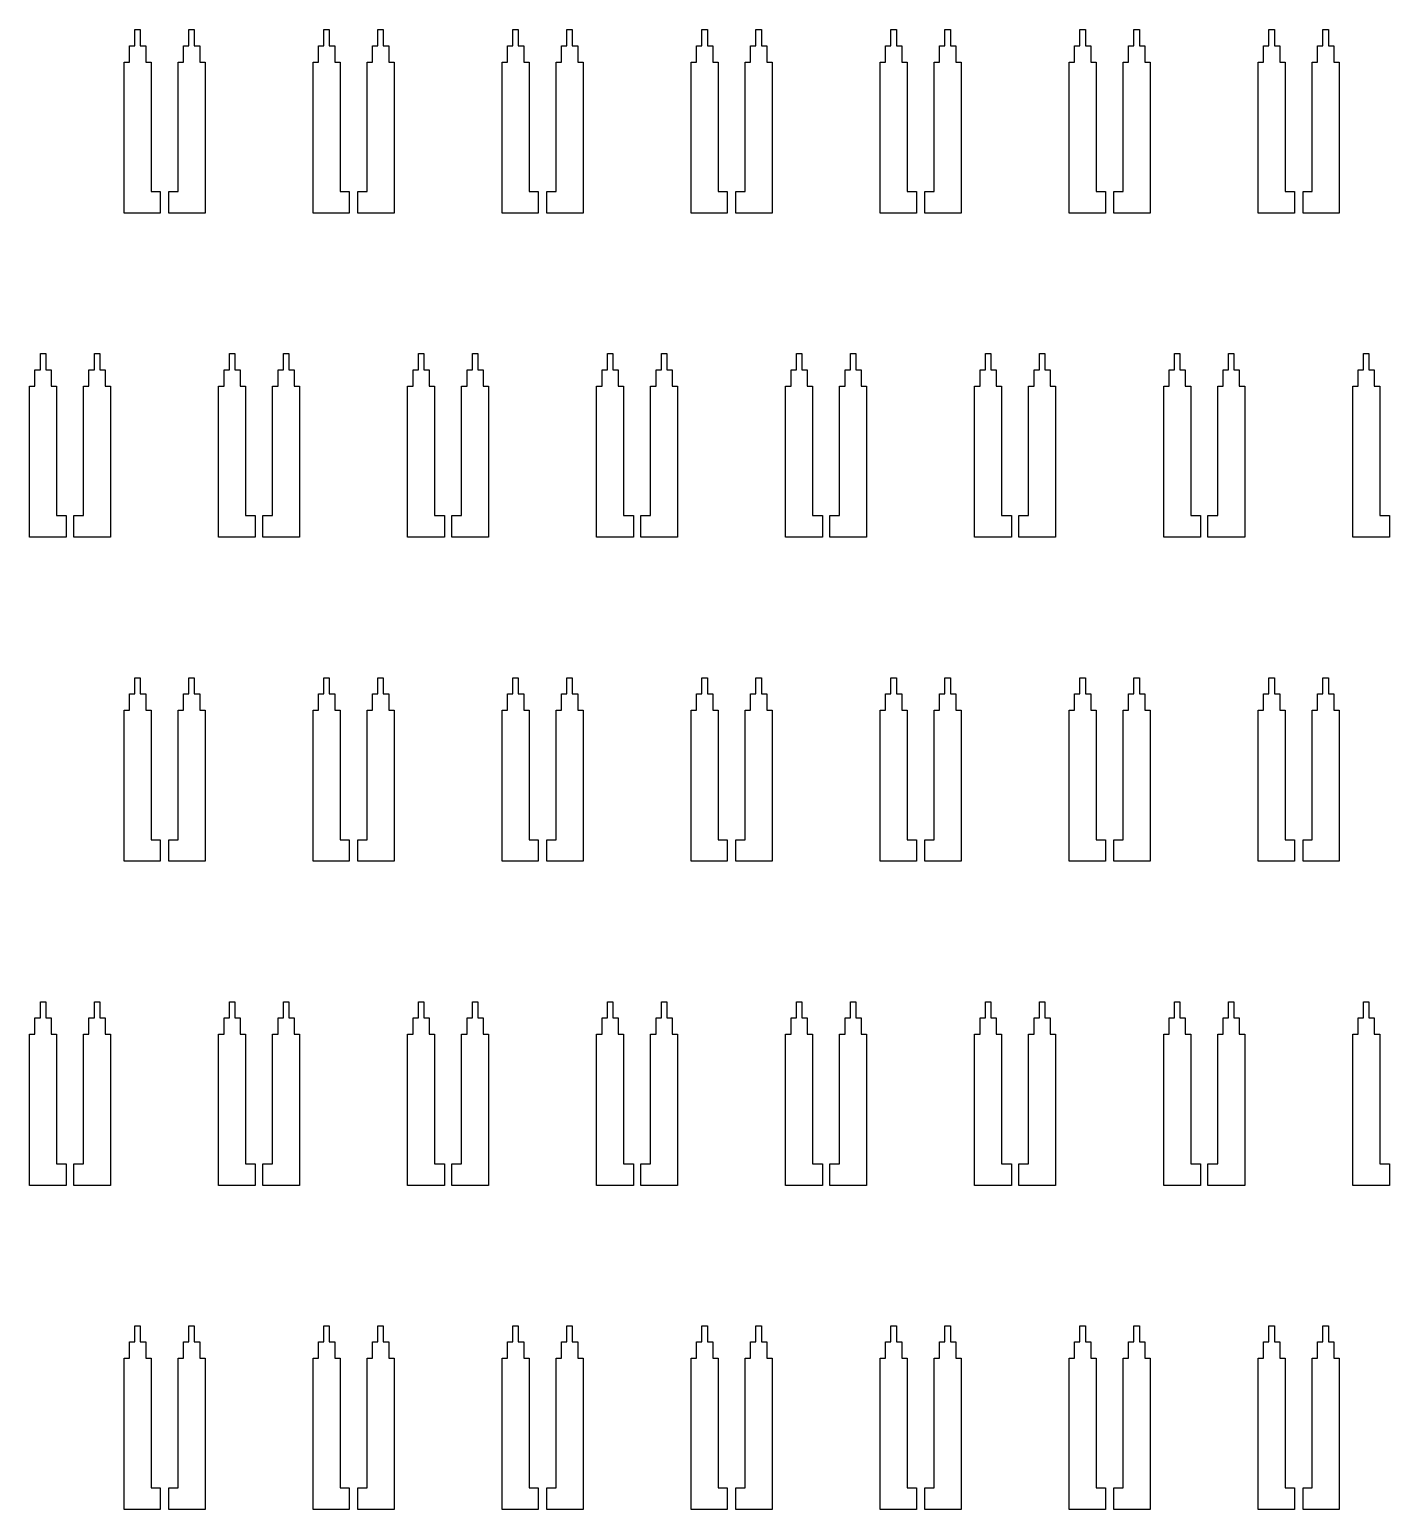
# Model space of a CAD drawing. Extents: x -38350 to 38650, y -35000 to 36000.
# Drawn here: x 20502 to 20753.8, y -23094 to -22820 of the extents above; entities that cross this region are included whole.
import ezdxf

# ---------------------------------------------------------------- set-up
doc = ezdxf.new("R2010")
doc.units = 0
doc.header["$MEASUREMENT"] = 0

msp = doc.modelspace()

# ---------------------------------------------------------------- linework, layer by layer
for p, q in [((20521.5, -22823), (20521.5, -22820)), ((20521.5, -22820), (20522.5, -22820)), ((20522.5, -22820), (20522.5, -22823)), ((20531.5, -22823), (20531.5, -22820)), ((20531.5, -22820), (20532.5, -22820)), ((20532.5, -22820), (20532.5, -22823)), ((20556.5, -22823), (20556.5, -22820)), ((20556.5, -22820), (20557.5, -22820)), ((20557.5, -22820), (20557.5, -22823)), ((20566.5, -22823), (20566.5, -22820)), ((20566.5, -22820), (20567.5, -22820)), ((20567.5, -22820), (20567.5, -22823)), ((20591.5, -22823), (20591.5, -22820)), ((20591.5, -22820), (20592.5, -22820)), ((20592.5, -22820), (20592.5, -22823)), ((20601.5, -22823), (20601.5, -22820)), ((20601.5, -22820), (20602.5, -22820)), ((20602.5, -22820), (20602.5, -22823)), ((20626.5, -22823), (20626.5, -22820)), ((20626.5, -22820), (20627.5, -22820)), ((20627.5, -22820), (20627.5, -22823)), ((20636.5, -22823), (20636.5, -22820)), ((20636.5, -22820), (20637.5, -22820)), ((20637.5, -22820), (20637.5, -22823)), ((20661.5, -22823), (20661.5, -22820)), ((20661.5, -22820), (20662.5, -22820)), ((20662.5, -22820), (20662.5, -22823)), ((20671.5, -22823), (20671.5, -22820)), ((20671.5, -22820), (20672.5, -22820)), ((20672.5, -22820), (20672.5, -22823)), ((20696.5, -22823), (20696.5, -22820)), ((20696.5, -22820), (20697.5, -22820)), ((20697.5, -22820), (20697.5, -22823)), ((20706.5, -22823), (20706.5, -22820)), ((20706.5, -22820), (20707.5, -22820)), ((20707.5, -22820), (20707.5, -22823)), ((20731.5, -22823), (20731.5, -22820)), ((20731.5, -22820), (20732.5, -22820)), ((20732.5, -22820), (20732.5, -22823)), ((20741.5, -22823), (20741.5, -22820)), ((20741.5, -22820), (20742.5, -22820)), ((20742.5, -22820), (20742.5, -22823)), ((20520.5, -22826), (20520.5, -22823)), ((20520.5, -22823), (20521.5, -22823)), ((20522.5, -22823), (20523.5, -22823)), ((20523.5, -22823), (20523.5, -22826)), ((20530.5, -22826), (20530.5, -22823)), ((20530.5, -22823), (20531.5, -22823)), ((20532.5, -22823), (20533.5, -22823)), ((20533.5, -22823), (20533.5, -22826)), ((20555.5, -22826), (20555.5, -22823)), ((20555.5, -22823), (20556.5, -22823)), ((20557.5, -22823), (20558.5, -22823)), ((20558.5, -22823), (20558.5, -22826)), ((20565.5, -22826), (20565.5, -22823)), ((20565.5, -22823), (20566.5, -22823)), ((20567.5, -22823), (20568.5, -22823)), ((20568.5, -22823), (20568.5, -22826)), ((20590.5, -22826), (20590.5, -22823)), ((20590.5, -22823), (20591.5, -22823)), ((20592.5, -22823), (20593.5, -22823)), ((20593.5, -22823), (20593.5, -22826)), ((20600.5, -22826), (20600.5, -22823)), ((20600.5, -22823), (20601.5, -22823)), ((20602.5, -22823), (20603.5, -22823)), ((20603.5, -22823), (20603.5, -22826)), ((20625.5, -22826), (20625.5, -22823)), ((20625.5, -22823), (20626.5, -22823)), ((20627.5, -22823), (20628.5, -22823)), ((20628.5, -22823), (20628.5, -22826)), ((20635.5, -22826), (20635.5, -22823)), ((20635.5, -22823), (20636.5, -22823)), ((20637.5, -22823), (20638.5, -22823)), ((20638.5, -22823), (20638.5, -22826)), ((20660.5, -22826), (20660.5, -22823)), ((20660.5, -22823), (20661.5, -22823)), ((20662.5, -22823), (20663.5, -22823)), ((20663.5, -22823), (20663.5, -22826)), ((20670.5, -22826), (20670.5, -22823)), ((20670.5, -22823), (20671.5, -22823)), ((20672.5, -22823), (20673.5, -22823)), ((20673.5, -22823), (20673.5, -22826)), ((20695.5, -22826), (20695.5, -22823)), ((20695.5, -22823), (20696.5, -22823)), ((20697.5, -22823), (20698.5, -22823)), ((20698.5, -22823), (20698.5, -22826)), ((20705.5, -22826), (20705.5, -22823)), ((20705.5, -22823), (20706.5, -22823)), ((20707.5, -22823), (20708.5, -22823)), ((20708.5, -22823), (20708.5, -22826)), ((20730.5, -22826), (20730.5, -22823)), ((20730.5, -22823), (20731.5, -22823)), ((20732.5, -22823), (20733.5, -22823)), ((20733.5, -22823), (20733.5, -22826)), ((20740.5, -22826), (20740.5, -22823)), ((20740.5, -22823), (20741.5, -22823)), ((20742.5, -22823), (20743.5, -22823)), ((20743.5, -22823), (20743.5, -22826)), ((20519.5, -22854), (20519.5, -22826)), ((20519.5, -22826), (20520.5, -22826)), ((20523.5, -22826), (20524.5, -22826)), ((20524.5, -22826), (20524.5, -22850)), ((20529.5, -22850), (20529.5, -22826)), ((20529.5, -22826), (20530.5, -22826)), ((20533.5, -22826), (20534.5, -22826)), ((20534.5, -22826), (20534.5, -22854)), ((20554.5, -22854), (20554.5, -22826)), ((20554.5, -22826), (20555.5, -22826)), ((20558.5, -22826), (20559.5, -22826)), ((20559.5, -22826), (20559.5, -22850)), ((20564.5, -22850), (20564.5, -22826)), ((20564.5, -22826), (20565.5, -22826)), ((20568.5, -22826), (20569.5, -22826)), ((20569.5, -22826), (20569.5, -22854)), ((20589.5, -22854), (20589.5, -22826)), ((20589.5, -22826), (20590.5, -22826)), ((20593.5, -22826), (20594.5, -22826)), ((20594.5, -22826), (20594.5, -22850)), ((20599.5, -22850), (20599.5, -22826)), ((20599.5, -22826), (20600.5, -22826)), ((20603.5, -22826), (20604.5, -22826)), ((20604.5, -22826), (20604.5, -22854)), ((20624.5, -22854), (20624.5, -22826)), ((20624.5, -22826), (20625.5, -22826)), ((20628.5, -22826), (20629.5, -22826)), ((20629.5, -22826), (20629.5, -22850)), ((20634.5, -22850), (20634.5, -22826)), ((20634.5, -22826), (20635.5, -22826)), ((20638.5, -22826), (20639.5, -22826)), ((20639.5, -22826), (20639.5, -22854)), ((20659.5, -22854), (20659.5, -22826)), ((20659.5, -22826), (20660.5, -22826)), ((20663.5, -22826), (20664.5, -22826)), ((20664.5, -22826), (20664.5, -22850)), ((20669.5, -22850), (20669.5, -22826)), ((20669.5, -22826), (20670.5, -22826)), ((20673.5, -22826), (20674.5, -22826)), ((20674.5, -22826), (20674.5, -22854)), ((20694.5, -22854), (20694.5, -22826)), ((20694.5, -22826), (20695.5, -22826)), ((20698.5, -22826), (20699.5, -22826)), ((20699.5, -22826), (20699.5, -22850)), ((20704.5, -22850), (20704.5, -22826)), ((20704.5, -22826), (20705.5, -22826)), ((20708.5, -22826), (20709.5, -22826)), ((20709.5, -22826), (20709.5, -22854)), ((20729.5, -22854), (20729.5, -22826)), ((20729.5, -22826), (20730.5, -22826)), ((20733.5, -22826), (20734.5, -22826)), ((20734.5, -22826), (20734.5, -22850)), ((20739.5, -22850), (20739.5, -22826)), ((20739.5, -22826), (20740.5, -22826)), ((20743.5, -22826), (20744.5, -22826)), ((20744.5, -22826), (20744.5, -22854)), ((20524.5, -22850), (20526.2, -22850)), ((20526.2, -22850), (20526.2, -22854)), ((20527.8, -22854), (20527.8, -22850)), ((20527.8, -22850), (20529.5, -22850)), ((20559.5, -22850), (20561.2, -22850)), ((20561.2, -22850), (20561.2, -22854)), ((20562.8, -22854), (20562.8, -22850)), ((20562.8, -22850), (20564.5, -22850)), ((20594.5, -22850), (20596.2, -22850)), ((20596.2, -22850), (20596.2, -22854)), ((20597.8, -22854), (20597.8, -22850)), ((20597.8, -22850), (20599.5, -22850)), ((20629.5, -22850), (20631.2, -22850)), ((20631.2, -22850), (20631.2, -22854)), ((20632.8, -22854), (20632.8, -22850)), ((20632.8, -22850), (20634.5, -22850)), ((20664.5, -22850), (20666.2, -22850)), ((20666.2, -22850), (20666.2, -22854)), ((20667.8, -22854), (20667.8, -22850)), ((20667.8, -22850), (20669.5, -22850)), ((20699.5, -22850), (20701.2, -22850)), ((20701.2, -22850), (20701.2, -22854)), ((20702.8, -22854), (20702.8, -22850)), ((20702.8, -22850), (20704.5, -22850)), ((20734.5, -22850), (20736.2, -22850)), ((20736.2, -22850), (20736.2, -22854)), ((20737.8, -22854), (20737.8, -22850)), ((20737.8, -22850), (20739.5, -22850)), ((20526.2, -22854), (20519.5, -22854)), ((20534.5, -22854), (20527.8, -22854)), ((20561.2, -22854), (20554.5, -22854)), ((20569.5, -22854), (20562.8, -22854)), ((20596.2, -22854), (20589.5, -22854)), ((20604.5, -22854), (20597.8, -22854)), ((20631.2, -22854), (20624.5, -22854)), ((20639.5, -22854), (20632.8, -22854)), ((20666.2, -22854), (20659.5, -22854)), ((20674.5, -22854), (20667.8, -22854)), ((20701.2, -22854), (20694.5, -22854)), ((20709.5, -22854), (20702.8, -22854)), ((20736.2, -22854), (20729.5, -22854)), ((20744.5, -22854), (20737.8, -22854)), ((20504, -22883), (20504, -22880)), ((20504, -22880), (20505, -22880)), ((20505, -22880), (20505, -22883)), ((20514, -22883), (20514, -22880)), ((20514, -22880), (20515, -22880)), ((20515, -22880), (20515, -22883)), ((20539, -22883), (20539, -22880)), ((20539, -22880), (20540, -22880)), ((20540, -22880), (20540, -22883)), ((20549, -22883), (20549, -22880)), ((20549, -22880), (20550, -22880)), ((20550, -22880), (20550, -22883)), ((20574, -22883), (20574, -22880)), ((20574, -22880), (20575, -22880)), ((20575, -22880), (20575, -22883)), ((20584, -22883), (20584, -22880)), ((20584, -22880), (20585, -22880)), ((20585, -22880), (20585, -22883)), ((20609, -22883), (20609, -22880)), ((20609, -22880), (20610, -22880)), ((20610, -22880), (20610, -22883)), ((20619, -22883), (20619, -22880)), ((20619, -22880), (20620, -22880)), ((20620, -22880), (20620, -22883)), ((20644, -22883), (20644, -22880)), ((20644, -22880), (20645, -22880)), ((20645, -22880), (20645, -22883)), ((20654, -22883), (20654, -22880)), ((20654, -22880), (20655, -22880)), ((20655, -22880), (20655, -22883)), ((20679, -22883), (20679, -22880)), ((20679, -22880), (20680, -22880)), ((20680, -22880), (20680, -22883)), ((20689, -22883), (20689, -22880)), ((20689, -22880), (20690, -22880)), ((20690, -22880), (20690, -22883)), ((20714, -22883), (20714, -22880)), ((20714, -22880), (20715, -22880)), ((20715, -22880), (20715, -22883)), ((20724, -22883), (20724, -22880)), ((20724, -22880), (20725, -22880)), ((20725, -22880), (20725, -22883)), ((20749, -22883), (20749, -22880)), ((20749, -22880), (20750, -22880)), ((20750, -22880), (20750, -22883)), ((20503, -22886), (20503, -22883)), ((20503, -22883), (20504, -22883)), ((20505, -22883), (20506, -22883)), ((20506, -22883), (20506, -22886)), ((20513, -22886), (20513, -22883)), ((20513, -22883), (20514, -22883)), ((20515, -22883), (20516, -22883)), ((20516, -22883), (20516, -22886)), ((20538, -22886), (20538, -22883)), ((20538, -22883), (20539, -22883)), ((20540, -22883), (20541, -22883)), ((20541, -22883), (20541, -22886)), ((20548, -22886), (20548, -22883)), ((20548, -22883), (20549, -22883)), ((20550, -22883), (20551, -22883)), ((20551, -22883), (20551, -22886)), ((20573, -22886), (20573, -22883)), ((20573, -22883), (20574, -22883)), ((20575, -22883), (20576, -22883)), ((20576, -22883), (20576, -22886)), ((20583, -22886), (20583, -22883)), ((20583, -22883), (20584, -22883)), ((20585, -22883), (20586, -22883)), ((20586, -22883), (20586, -22886)), ((20608, -22886), (20608, -22883)), ((20608, -22883), (20609, -22883)), ((20610, -22883), (20611, -22883)), ((20611, -22883), (20611, -22886)), ((20618, -22886), (20618, -22883)), ((20618, -22883), (20619, -22883)), ((20620, -22883), (20621, -22883)), ((20621, -22883), (20621, -22886)), ((20643, -22886), (20643, -22883)), ((20643, -22883), (20644, -22883)), ((20645, -22883), (20646, -22883)), ((20646, -22883), (20646, -22886)), ((20653, -22886), (20653, -22883)), ((20653, -22883), (20654, -22883)), ((20655, -22883), (20656, -22883)), ((20656, -22883), (20656, -22886)), ((20678, -22886), (20678, -22883)), ((20678, -22883), (20679, -22883)), ((20680, -22883), (20681, -22883)), ((20681, -22883), (20681, -22886)), ((20688, -22886), (20688, -22883)), ((20688, -22883), (20689, -22883)), ((20690, -22883), (20691, -22883)), ((20691, -22883), (20691, -22886)), ((20713, -22886), (20713, -22883)), ((20713, -22883), (20714, -22883)), ((20715, -22883), (20716, -22883)), ((20716, -22883), (20716, -22886)), ((20723, -22886), (20723, -22883)), ((20723, -22883), (20724, -22883)), ((20725, -22883), (20726, -22883)), ((20726, -22883), (20726, -22886)), ((20748, -22886), (20748, -22883)), ((20748, -22883), (20749, -22883)), ((20750, -22883), (20751, -22883)), ((20751, -22883), (20751, -22886)), ((20502, -22914), (20502, -22886)), ((20502, -22886), (20503, -22886)), ((20506, -22886), (20507, -22886)), ((20507, -22886), (20507, -22910)), ((20512, -22910), (20512, -22886)), ((20512, -22886), (20513, -22886)), ((20516, -22886), (20517, -22886)), ((20517, -22886), (20517, -22914)), ((20537, -22914), (20537, -22886)), ((20537, -22886), (20538, -22886)), ((20541, -22886), (20542, -22886)), ((20542, -22886), (20542, -22910)), ((20547, -22910), (20547, -22886)), ((20547, -22886), (20548, -22886)), ((20551, -22886), (20552, -22886)), ((20552, -22886), (20552, -22914)), ((20572, -22914), (20572, -22886)), ((20572, -22886), (20573, -22886)), ((20576, -22886), (20577, -22886)), ((20577, -22886), (20577, -22910)), ((20582, -22910), (20582, -22886)), ((20582, -22886), (20583, -22886)), ((20586, -22886), (20587, -22886)), ((20587, -22886), (20587, -22914)), ((20607, -22914), (20607, -22886)), ((20607, -22886), (20608, -22886)), ((20611, -22886), (20612, -22886)), ((20612, -22886), (20612, -22910)), ((20617, -22910), (20617, -22886)), ((20617, -22886), (20618, -22886)), ((20621, -22886), (20622, -22886)), ((20622, -22886), (20622, -22914)), ((20642, -22914), (20642, -22886)), ((20642, -22886), (20643, -22886)), ((20646, -22886), (20647, -22886)), ((20647, -22886), (20647, -22910)), ((20652, -22910), (20652, -22886)), ((20652, -22886), (20653, -22886)), ((20656, -22886), (20657, -22886)), ((20657, -22886), (20657, -22914)), ((20677, -22914), (20677, -22886)), ((20677, -22886), (20678, -22886)), ((20681, -22886), (20682, -22886)), ((20682, -22886), (20682, -22910)), ((20687, -22910), (20687, -22886)), ((20687, -22886), (20688, -22886)), ((20691, -22886), (20692, -22886)), ((20692, -22886), (20692, -22914)), ((20712, -22914), (20712, -22886)), ((20712, -22886), (20713, -22886)), ((20716, -22886), (20717, -22886)), ((20717, -22886), (20717, -22910)), ((20722, -22910), (20722, -22886)), ((20722, -22886), (20723, -22886)), ((20726, -22886), (20727, -22886)), ((20727, -22886), (20727, -22914)), ((20747, -22914), (20747, -22886)), ((20747, -22886), (20748, -22886)), ((20751, -22886), (20752, -22886)), ((20752, -22886), (20752, -22910)), ((20507, -22910), (20508.8, -22910)), ((20508.8, -22910), (20508.8, -22914)), ((20510.2, -22914), (20510.2, -22910)), ((20510.2, -22910), (20512, -22910)), ((20542, -22910), (20543.8, -22910)), ((20543.8, -22910), (20543.8, -22914)), ((20545.2, -22914), (20545.2, -22910)), ((20545.2, -22910), (20547, -22910)), ((20577, -22910), (20578.8, -22910)), ((20578.8, -22910), (20578.8, -22914)), ((20580.2, -22914), (20580.2, -22910)), ((20580.2, -22910), (20582, -22910)), ((20612, -22910), (20613.8, -22910)), ((20613.8, -22910), (20613.8, -22914)), ((20615.2, -22914), (20615.2, -22910)), ((20615.2, -22910), (20617, -22910)), ((20647, -22910), (20648.8, -22910)), ((20648.8, -22910), (20648.8, -22914)), ((20650.2, -22914), (20650.2, -22910)), ((20650.2, -22910), (20652, -22910)), ((20682, -22910), (20683.8, -22910)), ((20683.8, -22910), (20683.8, -22914)), ((20685.2, -22914), (20685.2, -22910)), ((20685.2, -22910), (20687, -22910)), ((20717, -22910), (20718.8, -22910)), ((20718.8, -22910), (20718.8, -22914)), ((20720.2, -22914), (20720.2, -22910)), ((20720.2, -22910), (20722, -22910)), ((20752, -22910), (20753.8, -22910)), ((20753.8, -22910), (20753.8, -22914)), ((20508.8, -22914), (20502, -22914)), ((20517, -22914), (20510.2, -22914)), ((20543.8, -22914), (20537, -22914)), ((20552, -22914), (20545.2, -22914)), ((20578.8, -22914), (20572, -22914)), ((20587, -22914), (20580.2, -22914)), ((20613.8, -22914), (20607, -22914)), ((20622, -22914), (20615.2, -22914)), ((20648.8, -22914), (20642, -22914)), ((20657, -22914), (20650.2, -22914)), ((20683.8, -22914), (20677, -22914)), ((20692, -22914), (20685.2, -22914)), ((20718.8, -22914), (20712, -22914)), ((20727, -22914), (20720.2, -22914)), ((20753.8, -22914), (20747, -22914)), ((20521.5, -22943), (20521.5, -22940)), ((20521.5, -22940), (20522.5, -22940)), ((20522.5, -22940), (20522.5, -22943)), ((20531.5, -22943), (20531.5, -22940)), ((20531.5, -22940), (20532.5, -22940)), ((20532.5, -22940), (20532.5, -22943)), ((20556.5, -22943), (20556.5, -22940)), ((20556.5, -22940), (20557.5, -22940)), ((20557.5, -22940), (20557.5, -22943)), ((20566.5, -22943), (20566.5, -22940)), ((20566.5, -22940), (20567.5, -22940)), ((20567.5, -22940), (20567.5, -22943)), ((20591.5, -22943), (20591.5, -22940)), ((20591.5, -22940), (20592.5, -22940)), ((20592.5, -22940), (20592.5, -22943)), ((20601.5, -22943), (20601.5, -22940)), ((20601.5, -22940), (20602.5, -22940)), ((20602.5, -22940), (20602.5, -22943)), ((20626.5, -22943), (20626.5, -22940)), ((20626.5, -22940), (20627.5, -22940)), ((20627.5, -22940), (20627.5, -22943)), ((20636.5, -22943), (20636.5, -22940)), ((20636.5, -22940), (20637.5, -22940)), ((20637.5, -22940), (20637.5, -22943)), ((20661.5, -22943), (20661.5, -22940)), ((20661.5, -22940), (20662.5, -22940)), ((20662.5, -22940), (20662.5, -22943)), ((20671.5, -22943), (20671.5, -22940)), ((20671.5, -22940), (20672.5, -22940)), ((20672.5, -22940), (20672.5, -22943)), ((20696.5, -22943), (20696.5, -22940)), ((20696.5, -22940), (20697.5, -22940)), ((20697.5, -22940), (20697.5, -22943)), ((20706.5, -22943), (20706.5, -22940)), ((20706.5, -22940), (20707.5, -22940)), ((20707.5, -22940), (20707.5, -22943)), ((20731.5, -22943), (20731.5, -22940)), ((20731.5, -22940), (20732.5, -22940)), ((20732.5, -22940), (20732.5, -22943)), ((20741.5, -22943), (20741.5, -22940)), ((20741.5, -22940), (20742.5, -22940)), ((20742.5, -22940), (20742.5, -22943)), ((20520.5, -22946), (20520.5, -22943)), ((20520.5, -22943), (20521.5, -22943)), ((20522.5, -22943), (20523.5, -22943)), ((20523.5, -22943), (20523.5, -22946)), ((20530.5, -22946), (20530.5, -22943)), ((20530.5, -22943), (20531.5, -22943)), ((20532.5, -22943), (20533.5, -22943)), ((20533.5, -22943), (20533.5, -22946)), ((20555.5, -22946), (20555.5, -22943)), ((20555.5, -22943), (20556.5, -22943)), ((20557.5, -22943), (20558.5, -22943)), ((20558.5, -22943), (20558.5, -22946)), ((20565.5, -22946), (20565.5, -22943)), ((20565.5, -22943), (20566.5, -22943)), ((20567.5, -22943), (20568.5, -22943)), ((20568.5, -22943), (20568.5, -22946)), ((20590.5, -22946), (20590.5, -22943)), ((20590.5, -22943), (20591.5, -22943)), ((20592.5, -22943), (20593.5, -22943)), ((20593.5, -22943), (20593.5, -22946)), ((20600.5, -22946), (20600.5, -22943)), ((20600.5, -22943), (20601.5, -22943)), ((20602.5, -22943), (20603.5, -22943)), ((20603.5, -22943), (20603.5, -22946)), ((20625.5, -22946), (20625.5, -22943)), ((20625.5, -22943), (20626.5, -22943)), ((20627.5, -22943), (20628.5, -22943)), ((20628.5, -22943), (20628.5, -22946)), ((20635.5, -22946), (20635.5, -22943)), ((20635.5, -22943), (20636.5, -22943)), ((20637.5, -22943), (20638.5, -22943)), ((20638.5, -22943), (20638.5, -22946)), ((20660.5, -22946), (20660.5, -22943)), ((20660.5, -22943), (20661.5, -22943)), ((20662.5, -22943), (20663.5, -22943)), ((20663.5, -22943), (20663.5, -22946)), ((20670.5, -22946), (20670.5, -22943)), ((20670.5, -22943), (20671.5, -22943)), ((20672.5, -22943), (20673.5, -22943)), ((20673.5, -22943), (20673.5, -22946)), ((20695.5, -22946), (20695.5, -22943)), ((20695.5, -22943), (20696.5, -22943)), ((20697.5, -22943), (20698.5, -22943)), ((20698.5, -22943), (20698.5, -22946)), ((20705.5, -22946), (20705.5, -22943)), ((20705.5, -22943), (20706.5, -22943)), ((20707.5, -22943), (20708.5, -22943)), ((20708.5, -22943), (20708.5, -22946)), ((20730.5, -22946), (20730.5, -22943)), ((20730.5, -22943), (20731.5, -22943)), ((20732.5, -22943), (20733.5, -22943)), ((20733.5, -22943), (20733.5, -22946)), ((20740.5, -22946), (20740.5, -22943)), ((20740.5, -22943), (20741.5, -22943)), ((20742.5, -22943), (20743.5, -22943)), ((20743.5, -22943), (20743.5, -22946)), ((20519.5, -22974), (20519.5, -22946)), ((20519.5, -22946), (20520.5, -22946)), ((20523.5, -22946), (20524.5, -22946)), ((20524.5, -22946), (20524.5, -22970)), ((20529.5, -22970), (20529.5, -22946)), ((20529.5, -22946), (20530.5, -22946)), ((20533.5, -22946), (20534.5, -22946)), ((20534.5, -22946), (20534.5, -22974)), ((20554.5, -22974), (20554.5, -22946)), ((20554.5, -22946), (20555.5, -22946)), ((20558.5, -22946), (20559.5, -22946)), ((20559.5, -22946), (20559.5, -22970)), ((20564.5, -22970), (20564.5, -22946)), ((20564.5, -22946), (20565.5, -22946)), ((20568.5, -22946), (20569.5, -22946)), ((20569.5, -22946), (20569.5, -22974)), ((20589.5, -22974), (20589.5, -22946)), ((20589.5, -22946), (20590.5, -22946)), ((20593.5, -22946), (20594.5, -22946)), ((20594.5, -22946), (20594.5, -22970)), ((20599.5, -22970), (20599.5, -22946)), ((20599.5, -22946), (20600.5, -22946)), ((20603.5, -22946), (20604.5, -22946)), ((20604.5, -22946), (20604.5, -22974)), ((20624.5, -22974), (20624.5, -22946)), ((20624.5, -22946), (20625.5, -22946)), ((20628.5, -22946), (20629.5, -22946)), ((20629.5, -22946), (20629.5, -22970)), ((20634.5, -22970), (20634.5, -22946)), ((20634.5, -22946), (20635.5, -22946)), ((20638.5, -22946), (20639.5, -22946)), ((20639.5, -22946), (20639.5, -22974)), ((20659.5, -22974), (20659.5, -22946)), ((20659.5, -22946), (20660.5, -22946)), ((20663.5, -22946), (20664.5, -22946)), ((20664.5, -22946), (20664.5, -22970)), ((20669.5, -22970), (20669.5, -22946)), ((20669.5, -22946), (20670.5, -22946)), ((20673.5, -22946), (20674.5, -22946)), ((20674.5, -22946), (20674.5, -22974)), ((20694.5, -22974), (20694.5, -22946)), ((20694.5, -22946), (20695.5, -22946)), ((20698.5, -22946), (20699.5, -22946)), ((20699.5, -22946), (20699.5, -22970)), ((20704.5, -22970), (20704.5, -22946)), ((20704.5, -22946), (20705.5, -22946)), ((20708.5, -22946), (20709.5, -22946)), ((20709.5, -22946), (20709.5, -22974)), ((20729.5, -22974), (20729.5, -22946)), ((20729.5, -22946), (20730.5, -22946)), ((20733.5, -22946), (20734.5, -22946)), ((20734.5, -22946), (20734.5, -22970)), ((20739.5, -22970), (20739.5, -22946)), ((20739.5, -22946), (20740.5, -22946)), ((20743.5, -22946), (20744.5, -22946)), ((20744.5, -22946), (20744.5, -22974)), ((20524.5, -22970), (20526.2, -22970)), ((20526.2, -22970), (20526.2, -22974)), ((20527.8, -22974), (20527.8, -22970)), ((20527.8, -22970), (20529.5, -22970)), ((20559.5, -22970), (20561.2, -22970)), ((20561.2, -22970), (20561.2, -22974)), ((20562.8, -22974), (20562.8, -22970)), ((20562.8, -22970), (20564.5, -22970)), ((20594.5, -22970), (20596.2, -22970)), ((20596.2, -22970), (20596.2, -22974)), ((20597.8, -22974), (20597.8, -22970)), ((20597.8, -22970), (20599.5, -22970)), ((20629.5, -22970), (20631.2, -22970)), ((20631.2, -22970), (20631.2, -22974)), ((20632.8, -22974), (20632.8, -22970)), ((20632.8, -22970), (20634.5, -22970)), ((20664.5, -22970), (20666.2, -22970)), ((20666.2, -22970), (20666.2, -22974)), ((20667.8, -22974), (20667.8, -22970)), ((20667.8, -22970), (20669.5, -22970)), ((20699.5, -22970), (20701.2, -22970)), ((20701.2, -22970), (20701.2, -22974)), ((20702.8, -22974), (20702.8, -22970)), ((20702.8, -22970), (20704.5, -22970)), ((20734.5, -22970), (20736.2, -22970)), ((20736.2, -22970), (20736.2, -22974)), ((20737.8, -22974), (20737.8, -22970)), ((20737.8, -22970), (20739.5, -22970)), ((20526.2, -22974), (20519.5, -22974)), ((20534.5, -22974), (20527.8, -22974)), ((20561.2, -22974), (20554.5, -22974)), ((20569.5, -22974), (20562.8, -22974)), ((20596.2, -22974), (20589.5, -22974)), ((20604.5, -22974), (20597.8, -22974)), ((20631.2, -22974), (20624.5, -22974)), ((20639.5, -22974), (20632.8, -22974)), ((20666.2, -22974), (20659.5, -22974)), ((20674.5, -22974), (20667.8, -22974)), ((20701.2, -22974), (20694.5, -22974)), ((20709.5, -22974), (20702.8, -22974)), ((20736.2, -22974), (20729.5, -22974)), ((20744.5, -22974), (20737.8, -22974)), ((20504, -23003), (20504, -23000)), ((20504, -23000), (20505, -23000)), ((20505, -23000), (20505, -23003)), ((20514, -23003), (20514, -23000)), ((20514, -23000), (20515, -23000)), ((20515, -23000), (20515, -23003)), ((20539, -23003), (20539, -23000)), ((20539, -23000), (20540, -23000)), ((20540, -23000), (20540, -23003)), ((20549, -23003), (20549, -23000)), ((20549, -23000), (20550, -23000)), ((20550, -23000), (20550, -23003)), ((20574, -23003), (20574, -23000)), ((20574, -23000), (20575, -23000)), ((20575, -23000), (20575, -23003)), ((20584, -23003), (20584, -23000)), ((20584, -23000), (20585, -23000)), ((20585, -23000), (20585, -23003)), ((20609, -23003), (20609, -23000)), ((20609, -23000), (20610, -23000)), ((20610, -23000), (20610, -23003)), ((20619, -23003), (20619, -23000)), ((20619, -23000), (20620, -23000)), ((20620, -23000), (20620, -23003)), ((20644, -23003), (20644, -23000)), ((20644, -23000), (20645, -23000)), ((20645, -23000), (20645, -23003)), ((20654, -23003), (20654, -23000)), ((20654, -23000), (20655, -23000)), ((20655, -23000), (20655, -23003)), ((20679, -23003), (20679, -23000)), ((20679, -23000), (20680, -23000)), ((20680, -23000), (20680, -23003)), ((20689, -23003), (20689, -23000)), ((20689, -23000), (20690, -23000)), ((20690, -23000), (20690, -23003)), ((20714, -23003), (20714, -23000)), ((20714, -23000), (20715, -23000)), ((20715, -23000), (20715, -23003)), ((20724, -23003), (20724, -23000)), ((20724, -23000), (20725, -23000)), ((20725, -23000), (20725, -23003)), ((20749, -23003), (20749, -23000)), ((20749, -23000), (20750, -23000)), ((20750, -23000), (20750, -23003)), ((20503, -23006), (20503, -23003)), ((20503, -23003), (20504, -23003)), ((20505, -23003), (20506, -23003)), ((20506, -23003), (20506, -23006)), ((20513, -23006), (20513, -23003)), ((20513, -23003), (20514, -23003)), ((20515, -23003), (20516, -23003)), ((20516, -23003), (20516, -23006)), ((20538, -23006), (20538, -23003)), ((20538, -23003), (20539, -23003)), ((20540, -23003), (20541, -23003)), ((20541, -23003), (20541, -23006)), ((20548, -23006), (20548, -23003)), ((20548, -23003), (20549, -23003)), ((20550, -23003), (20551, -23003)), ((20551, -23003), (20551, -23006)), ((20573, -23006), (20573, -23003)), ((20573, -23003), (20574, -23003)), ((20575, -23003), (20576, -23003)), ((20576, -23003), (20576, -23006)), ((20583, -23006), (20583, -23003)), ((20583, -23003), (20584, -23003)), ((20585, -23003), (20586, -23003)), ((20586, -23003), (20586, -23006)), ((20608, -23006), (20608, -23003)), ((20608, -23003), (20609, -23003)), ((20610, -23003), (20611, -23003)), ((20611, -23003), (20611, -23006)), ((20618, -23006), (20618, -23003)), ((20618, -23003), (20619, -23003)), ((20620, -23003), (20621, -23003)), ((20621, -23003), (20621, -23006)), ((20643, -23006), (20643, -23003)), ((20643, -23003), (20644, -23003)), ((20645, -23003), (20646, -23003)), ((20646, -23003), (20646, -23006)), ((20653, -23006), (20653, -23003)), ((20653, -23003), (20654, -23003)), ((20655, -23003), (20656, -23003)), ((20656, -23003), (20656, -23006)), ((20678, -23006), (20678, -23003)), ((20678, -23003), (20679, -23003)), ((20680, -23003), (20681, -23003)), ((20681, -23003), (20681, -23006)), ((20688, -23006), (20688, -23003)), ((20688, -23003), (20689, -23003)), ((20690, -23003), (20691, -23003)), ((20691, -23003), (20691, -23006)), ((20713, -23006), (20713, -23003)), ((20713, -23003), (20714, -23003)), ((20715, -23003), (20716, -23003)), ((20716, -23003), (20716, -23006)), ((20723, -23006), (20723, -23003)), ((20723, -23003), (20724, -23003)), ((20725, -23003), (20726, -23003)), ((20726, -23003), (20726, -23006)), ((20748, -23006), (20748, -23003)), ((20748, -23003), (20749, -23003)), ((20750, -23003), (20751, -23003)), ((20751, -23003), (20751, -23006)), ((20502, -23034), (20502, -23006)), ((20502, -23006), (20503, -23006)), ((20506, -23006), (20507, -23006)), ((20507, -23006), (20507, -23030)), ((20512, -23030), (20512, -23006)), ((20512, -23006), (20513, -23006)), ((20516, -23006), (20517, -23006)), ((20517, -23006), (20517, -23034)), ((20537, -23034), (20537, -23006)), ((20537, -23006), (20538, -23006)), ((20541, -23006), (20542, -23006)), ((20542, -23006), (20542, -23030)), ((20547, -23030), (20547, -23006)), ((20547, -23006), (20548, -23006)), ((20551, -23006), (20552, -23006)), ((20552, -23006), (20552, -23034)), ((20572, -23034), (20572, -23006)), ((20572, -23006), (20573, -23006)), ((20576, -23006), (20577, -23006)), ((20577, -23006), (20577, -23030)), ((20582, -23030), (20582, -23006)), ((20582, -23006), (20583, -23006)), ((20586, -23006), (20587, -23006)), ((20587, -23006), (20587, -23034)), ((20607, -23034), (20607, -23006)), ((20607, -23006), (20608, -23006)), ((20611, -23006), (20612, -23006)), ((20612, -23006), (20612, -23030)), ((20617, -23030), (20617, -23006)), ((20617, -23006), (20618, -23006)), ((20621, -23006), (20622, -23006)), ((20622, -23006), (20622, -23034)), ((20642, -23034), (20642, -23006)), ((20642, -23006), (20643, -23006)), ((20646, -23006), (20647, -23006)), ((20647, -23006), (20647, -23030)), ((20652, -23030), (20652, -23006)), ((20652, -23006), (20653, -23006)), ((20656, -23006), (20657, -23006)), ((20657, -23006), (20657, -23034)), ((20677, -23034), (20677, -23006)), ((20677, -23006), (20678, -23006)), ((20681, -23006), (20682, -23006)), ((20682, -23006), (20682, -23030)), ((20687, -23030), (20687, -23006)), ((20687, -23006), (20688, -23006)), ((20691, -23006), (20692, -23006)), ((20692, -23006), (20692, -23034)), ((20712, -23034), (20712, -23006)), ((20712, -23006), (20713, -23006)), ((20716, -23006), (20717, -23006)), ((20717, -23006), (20717, -23030)), ((20722, -23030), (20722, -23006)), ((20722, -23006), (20723, -23006)), ((20726, -23006), (20727, -23006)), ((20727, -23006), (20727, -23034)), ((20747, -23034), (20747, -23006)), ((20747, -23006), (20748, -23006)), ((20751, -23006), (20752, -23006)), ((20752, -23006), (20752, -23030)), ((20507, -23030), (20508.8, -23030)), ((20508.8, -23030), (20508.8, -23034)), ((20510.2, -23034), (20510.2, -23030)), ((20510.2, -23030), (20512, -23030)), ((20542, -23030), (20543.8, -23030)), ((20543.8, -23030), (20543.8, -23034)), ((20545.2, -23034), (20545.2, -23030)), ((20545.2, -23030), (20547, -23030)), ((20577, -23030), (20578.8, -23030)), ((20578.8, -23030), (20578.8, -23034)), ((20580.2, -23034), (20580.2, -23030)), ((20580.2, -23030), (20582, -23030)), ((20612, -23030), (20613.8, -23030)), ((20613.8, -23030), (20613.8, -23034)), ((20615.2, -23034), (20615.2, -23030)), ((20615.2, -23030), (20617, -23030)), ((20647, -23030), (20648.8, -23030)), ((20648.8, -23030), (20648.8, -23034)), ((20650.2, -23034), (20650.2, -23030)), ((20650.2, -23030), (20652, -23030)), ((20682, -23030), (20683.8, -23030)), ((20683.8, -23030), (20683.8, -23034)), ((20685.2, -23034), (20685.2, -23030)), ((20685.2, -23030), (20687, -23030)), ((20717, -23030), (20718.8, -23030)), ((20718.8, -23030), (20718.8, -23034)), ((20720.2, -23034), (20720.2, -23030)), ((20720.2, -23030), (20722, -23030)), ((20752, -23030), (20753.8, -23030)), ((20753.8, -23030), (20753.8, -23034)), ((20508.8, -23034), (20502, -23034)), ((20517, -23034), (20510.2, -23034)), ((20543.8, -23034), (20537, -23034)), ((20552, -23034), (20545.2, -23034)), ((20578.8, -23034), (20572, -23034)), ((20587, -23034), (20580.2, -23034)), ((20613.8, -23034), (20607, -23034)), ((20622, -23034), (20615.2, -23034)), ((20648.8, -23034), (20642, -23034)), ((20657, -23034), (20650.2, -23034)), ((20683.8, -23034), (20677, -23034)), ((20692, -23034), (20685.2, -23034)), ((20718.8, -23034), (20712, -23034)), ((20727, -23034), (20720.2, -23034)), ((20753.8, -23034), (20747, -23034)), ((20521.5, -23063), (20521.5, -23060)), ((20521.5, -23060), (20522.5, -23060)), ((20522.5, -23060), (20522.5, -23063)), ((20531.5, -23063), (20531.5, -23060)), ((20531.5, -23060), (20532.5, -23060)), ((20532.5, -23060), (20532.5, -23063)), ((20556.5, -23063), (20556.5, -23060)), ((20556.5, -23060), (20557.5, -23060)), ((20557.5, -23060), (20557.5, -23063)), ((20566.5, -23063), (20566.5, -23060)), ((20566.5, -23060), (20567.5, -23060)), ((20567.5, -23060), (20567.5, -23063)), ((20591.5, -23063), (20591.5, -23060)), ((20591.5, -23060), (20592.5, -23060)), ((20592.5, -23060), (20592.5, -23063)), ((20601.5, -23063), (20601.5, -23060)), ((20601.5, -23060), (20602.5, -23060)), ((20602.5, -23060), (20602.5, -23063)), ((20626.5, -23063), (20626.5, -23060)), ((20626.5, -23060), (20627.5, -23060)), ((20627.5, -23060), (20627.5, -23063)), ((20636.5, -23063), (20636.5, -23060)), ((20636.5, -23060), (20637.5, -23060)), ((20637.5, -23060), (20637.5, -23063)), ((20661.5, -23063), (20661.5, -23060)), ((20661.5, -23060), (20662.5, -23060)), ((20662.5, -23060), (20662.5, -23063)), ((20671.5, -23063), (20671.5, -23060)), ((20671.5, -23060), (20672.5, -23060)), ((20672.5, -23060), (20672.5, -23063)), ((20696.5, -23063), (20696.5, -23060)), ((20696.5, -23060), (20697.5, -23060)), ((20697.5, -23060), (20697.5, -23063)), ((20706.5, -23063), (20706.5, -23060)), ((20706.5, -23060), (20707.5, -23060)), ((20707.5, -23060), (20707.5, -23063)), ((20731.5, -23063), (20731.5, -23060)), ((20731.5, -23060), (20732.5, -23060)), ((20732.5, -23060), (20732.5, -23063)), ((20741.5, -23063), (20741.5, -23060)), ((20741.5, -23060), (20742.5, -23060)), ((20742.5, -23060), (20742.5, -23063)), ((20520.5, -23066), (20520.5, -23063)), ((20520.5, -23063), (20521.5, -23063)), ((20522.5, -23063), (20523.5, -23063)), ((20523.5, -23063), (20523.5, -23066)), ((20530.5, -23066), (20530.5, -23063)), ((20530.5, -23063), (20531.5, -23063)), ((20532.5, -23063), (20533.5, -23063)), ((20533.5, -23063), (20533.5, -23066)), ((20555.5, -23066), (20555.5, -23063)), ((20555.5, -23063), (20556.5, -23063)), ((20557.5, -23063), (20558.5, -23063)), ((20558.5, -23063), (20558.5, -23066)), ((20565.5, -23066), (20565.5, -23063)), ((20565.5, -23063), (20566.5, -23063)), ((20567.5, -23063), (20568.5, -23063)), ((20568.5, -23063), (20568.5, -23066)), ((20590.5, -23066), (20590.5, -23063)), ((20590.5, -23063), (20591.5, -23063)), ((20592.5, -23063), (20593.5, -23063)), ((20593.5, -23063), (20593.5, -23066)), ((20600.5, -23066), (20600.5, -23063)), ((20600.5, -23063), (20601.5, -23063)), ((20602.5, -23063), (20603.5, -23063)), ((20603.5, -23063), (20603.5, -23066)), ((20625.5, -23066), (20625.5, -23063)), ((20625.5, -23063), (20626.5, -23063)), ((20627.5, -23063), (20628.5, -23063)), ((20628.5, -23063), (20628.5, -23066)), ((20635.5, -23066), (20635.5, -23063)), ((20635.5, -23063), (20636.5, -23063)), ((20637.5, -23063), (20638.5, -23063)), ((20638.5, -23063), (20638.5, -23066)), ((20660.5, -23066), (20660.5, -23063)), ((20660.5, -23063), (20661.5, -23063)), ((20662.5, -23063), (20663.5, -23063)), ((20663.5, -23063), (20663.5, -23066)), ((20670.5, -23066), (20670.5, -23063)), ((20670.5, -23063), (20671.5, -23063)), ((20672.5, -23063), (20673.5, -23063)), ((20673.5, -23063), (20673.5, -23066)), ((20695.5, -23066), (20695.5, -23063)), ((20695.5, -23063), (20696.5, -23063)), ((20697.5, -23063), (20698.5, -23063)), ((20698.5, -23063), (20698.5, -23066)), ((20705.5, -23066), (20705.5, -23063)), ((20705.5, -23063), (20706.5, -23063)), ((20707.5, -23063), (20708.5, -23063)), ((20708.5, -23063), (20708.5, -23066)), ((20730.5, -23066), (20730.5, -23063)), ((20730.5, -23063), (20731.5, -23063)), ((20732.5, -23063), (20733.5, -23063)), ((20733.5, -23063), (20733.5, -23066)), ((20740.5, -23066), (20740.5, -23063)), ((20740.5, -23063), (20741.5, -23063)), ((20742.5, -23063), (20743.5, -23063)), ((20743.5, -23063), (20743.5, -23066)), ((20519.5, -23094), (20519.5, -23066)), ((20519.5, -23066), (20520.5, -23066)), ((20523.5, -23066), (20524.5, -23066)), ((20524.5, -23066), (20524.5, -23090)), ((20529.5, -23090), (20529.5, -23066)), ((20529.5, -23066), (20530.5, -23066)), ((20533.5, -23066), (20534.5, -23066)), ((20534.5, -23066), (20534.5, -23094)), ((20554.5, -23094), (20554.5, -23066)), ((20554.5, -23066), (20555.5, -23066)), ((20558.5, -23066), (20559.5, -23066)), ((20559.5, -23066), (20559.5, -23090)), ((20564.5, -23090), (20564.5, -23066)), ((20564.5, -23066), (20565.5, -23066)), ((20568.5, -23066), (20569.5, -23066)), ((20569.5, -23066), (20569.5, -23094)), ((20589.5, -23094), (20589.5, -23066)), ((20589.5, -23066), (20590.5, -23066)), ((20593.5, -23066), (20594.5, -23066)), ((20594.5, -23066), (20594.5, -23090)), ((20599.5, -23090), (20599.5, -23066)), ((20599.5, -23066), (20600.5, -23066)), ((20603.5, -23066), (20604.5, -23066)), ((20604.5, -23066), (20604.5, -23094)), ((20624.5, -23094), (20624.5, -23066)), ((20624.5, -23066), (20625.5, -23066)), ((20628.5, -23066), (20629.5, -23066)), ((20629.5, -23066), (20629.5, -23090)), ((20634.5, -23090), (20634.5, -23066)), ((20634.5, -23066), (20635.5, -23066)), ((20638.5, -23066), (20639.5, -23066)), ((20639.5, -23066), (20639.5, -23094)), ((20659.5, -23094), (20659.5, -23066)), ((20659.5, -23066), (20660.5, -23066)), ((20663.5, -23066), (20664.5, -23066)), ((20664.5, -23066), (20664.5, -23090)), ((20669.5, -23090), (20669.5, -23066)), ((20669.5, -23066), (20670.5, -23066)), ((20673.5, -23066), (20674.5, -23066)), ((20674.5, -23066), (20674.5, -23094)), ((20694.5, -23094), (20694.5, -23066)), ((20694.5, -23066), (20695.5, -23066)), ((20698.5, -23066), (20699.5, -23066)), ((20699.5, -23066), (20699.5, -23090)), ((20704.5, -23090), (20704.5, -23066)), ((20704.5, -23066), (20705.5, -23066)), ((20708.5, -23066), (20709.5, -23066)), ((20709.5, -23066), (20709.5, -23094)), ((20729.5, -23094), (20729.5, -23066)), ((20729.5, -23066), (20730.5, -23066)), ((20733.5, -23066), (20734.5, -23066)), ((20734.5, -23066), (20734.5, -23090)), ((20739.5, -23090), (20739.5, -23066)), ((20739.5, -23066), (20740.5, -23066)), ((20743.5, -23066), (20744.5, -23066)), ((20744.5, -23066), (20744.5, -23094)), ((20524.5, -23090), (20526.2, -23090)), ((20526.2, -23090), (20526.2, -23094)), ((20527.8, -23094), (20527.8, -23090)), ((20527.8, -23090), (20529.5, -23090)), ((20559.5, -23090), (20561.2, -23090)), ((20561.2, -23090), (20561.2, -23094)), ((20562.8, -23094), (20562.8, -23090)), ((20562.8, -23090), (20564.5, -23090)), ((20594.5, -23090), (20596.2, -23090)), ((20596.2, -23090), (20596.2, -23094)), ((20597.8, -23094), (20597.8, -23090)), ((20597.8, -23090), (20599.5, -23090)), ((20629.5, -23090), (20631.2, -23090)), ((20631.2, -23090), (20631.2, -23094)), ((20632.8, -23094), (20632.8, -23090)), ((20632.8, -23090), (20634.5, -23090)), ((20664.5, -23090), (20666.2, -23090)), ((20666.2, -23090), (20666.2, -23094)), ((20667.8, -23094), (20667.8, -23090)), ((20667.8, -23090), (20669.5, -23090)), ((20699.5, -23090), (20701.2, -23090)), ((20701.2, -23090), (20701.2, -23094)), ((20702.8, -23094), (20702.8, -23090)), ((20702.8, -23090), (20704.5, -23090)), ((20734.5, -23090), (20736.2, -23090)), ((20736.2, -23090), (20736.2, -23094)), ((20737.8, -23094), (20737.8, -23090)), ((20737.8, -23090), (20739.5, -23090)), ((20526.2, -23094), (20519.5, -23094)), ((20534.5, -23094), (20527.8, -23094)), ((20561.2, -23094), (20554.5, -23094)), ((20569.5, -23094), (20562.8, -23094)), ((20596.2, -23094), (20589.5, -23094)), ((20604.5, -23094), (20597.8, -23094)), ((20631.2, -23094), (20624.5, -23094)), ((20639.5, -23094), (20632.8, -23094)), ((20666.2, -23094), (20659.5, -23094)), ((20674.5, -23094), (20667.8, -23094)), ((20701.2, -23094), (20694.5, -23094)), ((20709.5, -23094), (20702.8, -23094)), ((20736.2, -23094), (20729.5, -23094)), ((20744.5, -23094), (20737.8, -23094))]:
    msp.add_line(p, q)

doc.saveas('drawing.dxf')
